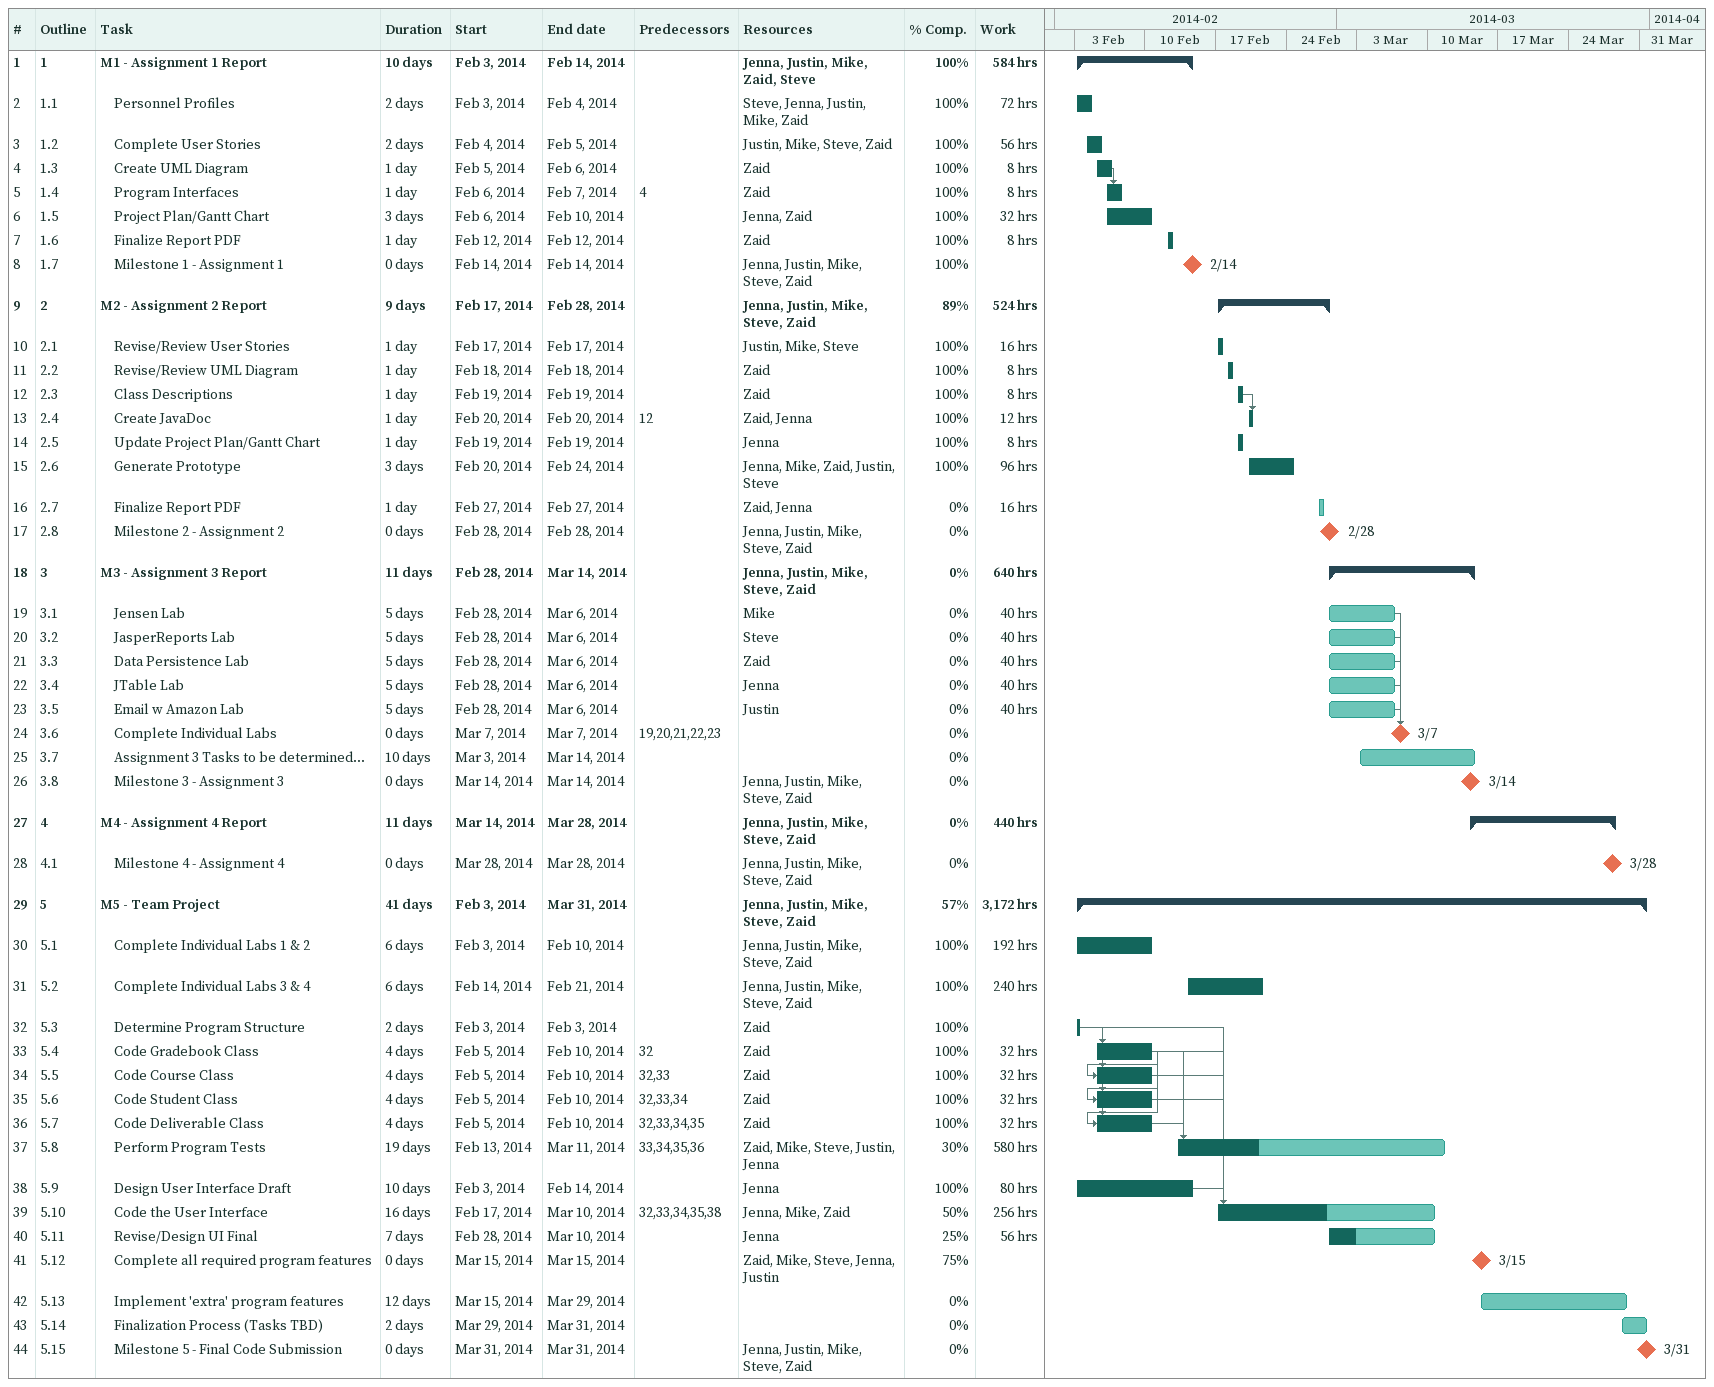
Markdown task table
| ID | WBS | Task | Duration | Start | Finish | Predecessors | Resources | % complete | Work (h) |
|---|---|---|---|---|---|---|---|---|---|
| 1 | 1 | **M1 - Assignment 1 Report** | 10d | 2014-02-03 | 2014-02-14 |  | Jenna, Justin, Mike, Zaid, Steve | 100 | 584 |
| 2 | 1.1 | Personnel Profiles | 2d | 2014-02-03 | 2014-02-04 |  | Steve, Jenna, Justin, Mike, Zaid | 100 | 72 |
| 3 | 1.2 | Complete User Stories | 2d | 2014-02-04 | 2014-02-05 |  | Justin, Mike, Steve, Zaid | 100 | 56 |
| 4 | 1.3 | Create UML Diagram | 1d | 2014-02-05 | 2014-02-06 |  | Zaid | 100 | 8 |
| 5 | 1.4 | Program Interfaces | 1d | 2014-02-06 | 2014-02-07 | 4 | Zaid | 100 | 8 |
| 6 | 1.5 | Project Plan/Gantt Chart | 3d | 2014-02-06 | 2014-02-10 |  | Jenna, Zaid | 100 | 32 |
| 7 | 1.6 | Finalize Report PDF | 1d | 2014-02-12 | 2014-02-12 |  | Zaid | 100 | 8 |
| 8 | 1.7 | Milestone 1 - Assignment 1 | 0d | 2014-02-14 | 2014-02-14 |  | Jenna, Justin, Mike, Steve, Zaid | 100 |  |
| 9 | 2 | **M2 - Assignment 2 Report** | 9d | 2014-02-17 | 2014-02-28 |  | Jenna, Justin, Mike, Steve, Zaid | 89 | 524 |
| 10 | 2.1 | Revise/Review User Stories | 1d | 2014-02-17 | 2014-02-17 |  | Justin, Mike, Steve | 100 | 16 |
| 11 | 2.2 | Revise/Review UML Diagram | 1d | 2014-02-18 | 2014-02-18 |  | Zaid | 100 | 8 |
| 12 | 2.3 | Class Descriptions | 1d | 2014-02-19 | 2014-02-19 |  | Zaid | 100 | 8 |
| 13 | 2.4 | Create JavaDoc | 1d | 2014-02-20 | 2014-02-20 | 12 | Zaid, Jenna | 100 | 12 |
| 14 | 2.5 | Update Project Plan/Gantt Chart | 1d | 2014-02-19 | 2014-02-19 |  | Jenna | 100 | 8 |
| 15 | 2.6 | Generate Prototype | 3d | 2014-02-20 | 2014-02-24 |  | Jenna, Mike, Zaid, Justin, Steve | 100 | 96 |
| 16 | 2.7 | Finalize Report PDF | 1d | 2014-02-27 | 2014-02-27 |  | Zaid, Jenna | 0 | 16 |
| 17 | 2.8 | Milestone 2 - Assignment 2 | 0d | 2014-02-28 | 2014-02-28 |  | Jenna, Justin, Mike, Steve, Zaid | 0 |  |
| 18 | 3 | **M3 - Assignment 3 Report** | 11d | 2014-02-28 | 2014-03-14 |  | Jenna, Justin, Mike, Steve, Zaid | 0 | 640 |
| 19 | 3.1 | Jensen Lab | 5d | 2014-02-28 | 2014-03-06 |  | Mike | 0 | 40 |
| 20 | 3.2 | JasperReports Lab | 5d | 2014-02-28 | 2014-03-06 |  | Steve | 0 | 40 |
| 21 | 3.3 | Data Persistence Lab | 5d | 2014-02-28 | 2014-03-06 |  | Zaid | 0 | 40 |
| 22 | 3.4 | JTable Lab | 5d | 2014-02-28 | 2014-03-06 |  | Jenna | 0 | 40 |
| 23 | 3.5 | Email w Amazon Lab | 5d | 2014-02-28 | 2014-03-06 |  | Justin | 0 | 40 |
| 24 | 3.6 | Complete Individual Labs | 0d | 2014-03-07 | 2014-03-07 | 19, 20, 21, 22, 23 |  | 0 |  |
| 25 | 3.7 | Assignment 3 Tasks to be determined… | 10d | 2014-03-03 | 2014-03-14 |  |  | 0 |  |
| 26 | 3.8 | Milestone 3 - Assignment 3 | 0d | 2014-03-14 | 2014-03-14 |  | Jenna, Justin, Mike, Steve, Zaid | 0 |  |
| 27 | 4 | **M4 - Assignment 4 Report** | 11d | 2014-03-14 | 2014-03-28 |  | Jenna, Justin, Mike, Steve, Zaid | 0 | 440 |
| 28 | 4.1 | Milestone 4 - Assignment 4 | 0d | 2014-03-28 | 2014-03-28 |  | Jenna, Justin, Mike, Steve, Zaid | 0 |  |
| 29 | 5 | **M5 - Team Project** | 41d | 2014-02-03 | 2014-03-31 |  | Jenna, Justin, Mike, Steve, Zaid | 57 | 3172 |
| 30 | 5.1 | Complete Individual Labs 1 & 2 | 6d | 2014-02-03 | 2014-02-10 |  | Jenna, Justin, Mike, Steve, Zaid | 100 | 192 |
| 31 | 5.2 | Complete Individual Labs 3 & 4 | 6d | 2014-02-14 | 2014-02-21 |  | Jenna, Justin, Mike, Steve, Zaid | 100 | 240 |
| 32 | 5.3 | Determine Program Structure | 2d | 2014-02-03 | 2014-02-03 |  | Zaid | 100 |  |
| 33 | 5.4 | Code Gradebook Class | 4d | 2014-02-05 | 2014-02-10 | 32 | Zaid | 100 | 32 |
| 34 | 5.5 | Code Course Class | 4d | 2014-02-05 | 2014-02-10 | 32, 33 | Zaid | 100 | 32 |
| 35 | 5.6 | Code Student Class | 4d | 2014-02-05 | 2014-02-10 | 32, 33, 34 | Zaid | 100 | 32 |
| 36 | 5.7 | Code Deliverable Class | 4d | 2014-02-05 | 2014-02-10 | 32, 33, 34, 35 | Zaid | 100 | 32 |
| 37 | 5.8 | Perform Program Tests | 19d | 2014-02-13 | 2014-03-11 | 33, 34, 35, 36 | Zaid, Mike, Steve, Justin, Jenna | 30 | 580 |
| 38 | 5.9 | Design User Interface Draft | 10d | 2014-02-03 | 2014-02-14 |  | Jenna | 100 | 80 |
| 39 | 5.10 | Code the User Interface | 16d | 2014-02-17 | 2014-03-10 | 32, 33, 34, 35, 38 | Jenna, Mike, Zaid | 50 | 256 |
| 40 | 5.11 | Revise/Design UI Final | 7d | 2014-02-28 | 2014-03-10 |  | Jenna | 25 | 56 |
| 41 | 5.12 | Complete all required program features | 0d | 2014-03-15 | 2014-03-15 |  | Zaid, Mike, Steve, Jenna, Justin | 75 |  |
| 42 | 5.13 | Implement 'extra' program features | 12d | 2014-03-15 | 2014-03-29 |  |  | 0 |  |
| 43 | 5.14 | Finalization Process (Tasks TBD) | 2d | 2014-03-29 | 2014-03-31 |  |  | 0 |  |
| 44 | 5.15 | Milestone 5 - Final Code Submission | 0d | 2014-03-31 | 2014-03-31 |  | Jenna, Justin, Mike, Steve, Zaid | 0 |  |
